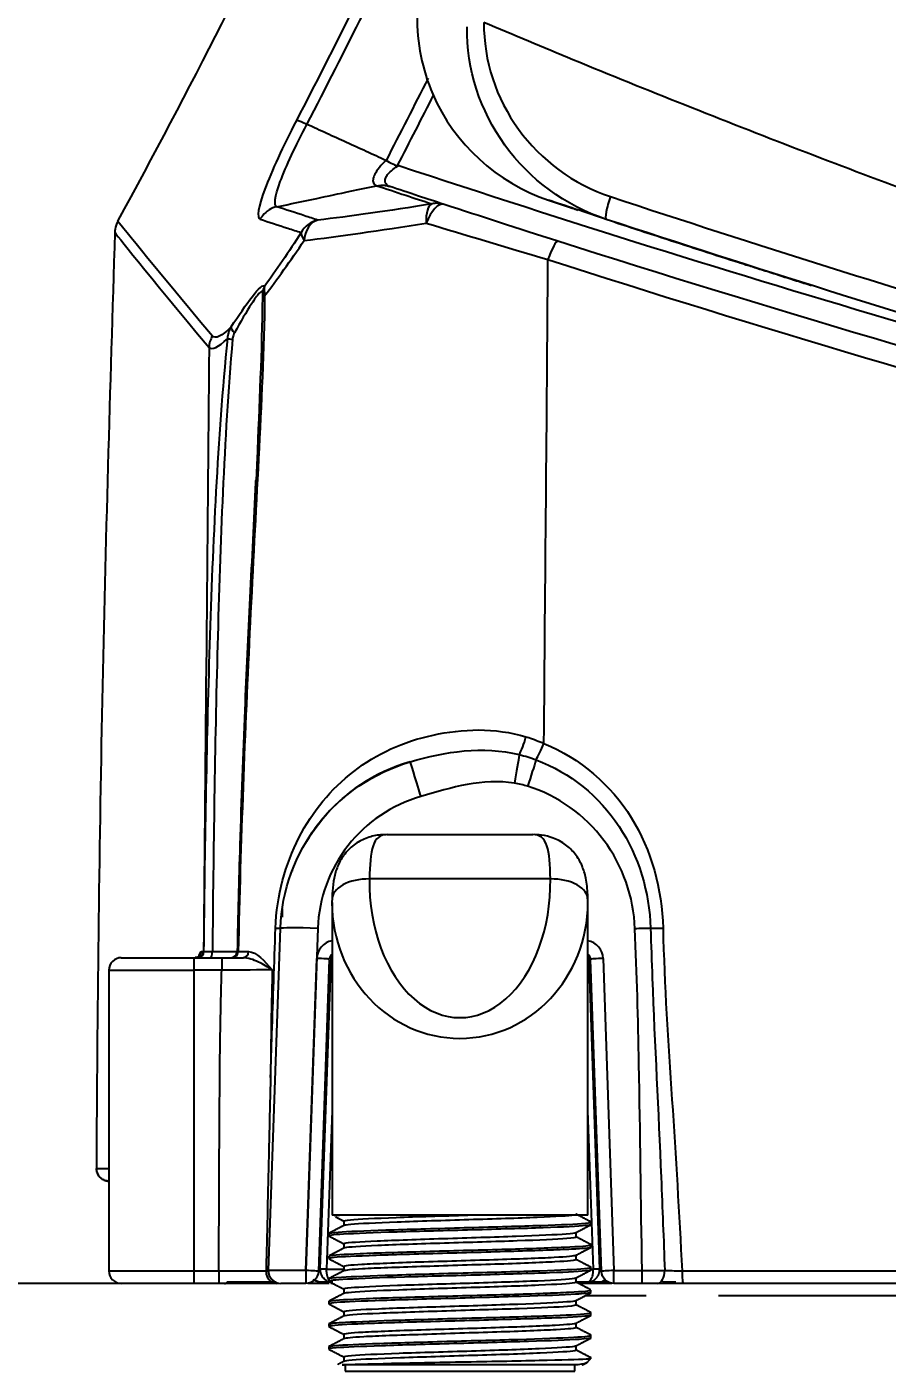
# Model space of a CAD drawing. Header units: millimetres. Extents: x 28 to 2363, y 8 to 1657.
# Drawn here: x 347.2 to 416.2, y 534.2 to 641.9 of the extents above; entities that cross this region are included whole.
import ezdxf

# ---------------------------------------------------------------- set-up
doc = ezdxf.new("R2010")
doc.units = ezdxf.units.MM
doc.layers.get('Defpoints').update_dxf_attribs({"linetype": 'CONTINUOUS'})
doc.layers.add('1LINE', color=7, linetype='CONTINUOUS')
doc.styles.add('Annotative', font='malgun.ttf')
doc.dimstyles.new('WOO', dxfattribs={"dimtxt": 20, "dimasz": 2, "dimexe": 1.25, "dimexo": 0.3, "dimgap": 1, "dimtad": 1, "dimdec": 1, "dimzin": 1, "dimdsep": 46, "dimtxsty": 'Annotative', "dimcen": 0, "dimclrd": 1, "dimclre": 1, "dimclrt": 2, "dimadec": 0, "dimazin": 0, "dimtfac": 1, "dimtdec": 1, "dimtofl": 0, "dimtmove": 0, "dimatfit": 3, "dimfxl": 0, "dimarcsym": 0})

# ---------------------------------------------------------------- blocks, each defined once
blk = doc.blocks.new('*D15')
at = {"layer": '1LINE', "color": 1, "lineweight": -2}
for p, q in [((394.45, 707.49), (304.38, 707.49)), ((305.63, 705.49), (305.63, 543.18)), ((360.3, 541.18), (304.38, 541.18))]:
    blk.add_line(p, q, dxfattribs=at)
at = {"layer": '1LINE', "color": 1}
for points in [[(305.3, 705.49), (305.96, 705.49), (305.63, 707.49)], [(305.3, 543.18), (305.96, 543.18), (305.63, 541.18)]]:
    blk.add_solid(points, dxfattribs=at)
at = {"layer": 'Defpoints', "color": 0}
for p in [(394.75, 707.49), (305.63, 541.18), (360.6, 541.18)]:
    blk.add_point(p, dxfattribs=at)
at = {"layer": '1LINE', "color": 2, "insert": (294.24, 624.34), "char_height": 20, "attachment_point": 5, "rotation": 90, "style": 'Annotative'}
blk.add_mtext('167', dxfattribs=at)

msp = doc.modelspace()

# ---------------------------------------------------------------- linework, layer by layer
at = {"layer": '1LINE', "linetype": 'Continuous'}
for p, q in [((376.12, 577.15), (387.77, 577.15)), ((368.53, 574.22), (368.53, 574.24)), ((389.19, 573.59), (374.7, 573.59)), ((371.69, 571.7), (371.69, 546.65)), ((392.19, 546.65), (392.19, 571.7)), ((366.6, 542.22), (367.55, 569.64)), ((370.55, 569.64), (369.59, 542.22)), ((362.1, 567.78), (364.15, 567.78)), ((354.8, 567.28), (360.6, 567.28)), ((360.6, 567.28), (360.6, 566.28)), ((360.6, 567.28), (362.85, 567.28)), ((362.85, 567.28), (362.85, 566.28)), ((369.6, 542.22), (370.47, 567.22)), ((371.47, 567.15), (370.6, 542.15)), ((370.75, 542.32), (371.62, 567.15)), ((392.27, 567.15), (393.14, 542.32)), ((393.29, 542.15), (392.42, 567.15)), ((393.42, 567.22), (394.29, 542.22)), ((353.8, 566.28), (353.8, 542.18)), ((353.8, 566.28), (360.6, 566.28)), ((360.6, 566.28), (360.6, 542.18)), ((362.85, 566.28), (360.6, 566.28)), ((371.69, 555.05), (371.25, 542.32)), ((392.64, 542.32), (392.19, 555.05)), ((381.94, 546.65), (371.69, 546.65)), ((371.94, 546.65), (371.9, 546.61)), ((372.63, 546.18), (372.63, 545.81)), ((392.19, 546.65), (381.94, 546.65)), ((371.44, 545.19), (371.44, 544.98)), ((391.26, 544.9), (391.26, 545.26)), ((392.44, 545.89), (392.44, 546.1)), ((372.63, 544.37), (372.63, 544)), ((392.44, 544.08), (392.44, 544.28)), ((371.44, 543.37), (371.44, 543.17)), ((391.26, 543.08), (391.26, 543.45)), ((353.8, 542.18), (360.6, 542.18)), ((360.6, 542.18), (360.6, 541.18)), ((360.6, 542.18), (362.61, 542.18)), ((362.61, 542.18), (362.61, 541.18)), ((369.59, 542.22), (369.59, 541.18)), ((369.59, 542.22), (369.6, 542.22)), ((369.6, 542.22), (369.6, 541.18)), ((371.25, 542.32), (372.63, 542.32)), ((372.63, 542.55), (372.63, 542.19)), ((392.44, 542.26), (392.44, 542.47)), ((392.44, 542.32), (392.64, 542.32)), ((394.29, 541.18), (394.29, 542.22)), ((394.29, 542.22), (396.54, 542.22)), ((396.54, 541.18), (396.54, 542.22)), ((360.6, 541.18), (354.8, 541.18)), ((362.61, 541.18), (360.6, 541.18)), ((364.34, 541.2), (363.2, 541.2)), ((363.35, 541.2), (363.35, 541.18)), ((364.34, 541.2), (367.41, 541.2)), ((364.97, 541.2), (364.97, 541.14)), ((369.59, 541.18), (367.59, 541.18)), ((369.6, 541.18), (369.59, 541.18)), ((371.44, 541.56), (371.44, 541.36)), ((371.59, 541.2), (371.72, 541.2)), ((391.26, 541.27), (391.26, 541.64)), ((392.14, 541.28), (391.26, 541.28)), ((391.41, 541.2), (394.11, 541.2)), ((396.54, 541.18), (394.29, 541.18)), ((371.44, 539.75), (371.44, 539.54)), ((372.63, 540.74), (372.63, 540.37)), ((391.26, 539.46), (391.26, 539.82)), ((391.99, 540.2), (396.86, 540.2)), ((392.44, 540.45), (392.44, 540.65)), ((402.66, 540.2), (430.81, 540.2)), ((372.63, 538.92), (372.63, 538.56)), ((392.44, 538.63), (392.44, 538.84)), ((371.44, 537.93), (371.44, 537.73)), ((391.26, 537.64), (391.26, 538.01)), ((372.63, 537.11), (372.63, 536.74)), ((392.44, 536.82), (392.44, 537.02)), ((371.44, 536.12), (371.44, 535.91)), ((391.26, 535.83), (391.26, 536.19)), ((391.4, 534.65), (372.49, 534.65)), ((372.63, 535.3), (372.63, 534.93)), ((372.74, 534.65), (372.74, 534.15)), ((391.14, 534.15), (391.14, 534.65)), ((392.07, 534.77), (392.42, 535.13)), ((392.44, 535.15), (392.26, 535.15)), ((392.44, 535.15), (392.44, 535.21)), ((372.74, 534.15), (381.94, 534.15)), ((381.94, 534.15), (391.14, 534.15))]:
    msp.add_line(p, q, dxfattribs=at)
for centre, radius, start, end in [((371.97, 567.17), 1.5, 100.5119, 178), ((391.92, 567.17), 1.5, 2, 79.4881), ((354.8, 566.28), 1, 90, 180), ((371.97, 567.14), 0.5, 123.1815, 178), ((391.92, 567.14), 0.5, 2, 56.8185), ((391.77, 567.14), 0.5, 2, 32.3092), ((354.8, 542.18), 1, 180, 270), ((367.59, 542.18), 1, 178, 270)]:
    msp.add_arc(centre, radius, start, end, dxfattribs=at)
at = {"layer": '1LINE', "linetype": 'Continuous', "extrusion": (0, 0, -1)}
for centre, radius, start, end in [((-372.12, 567.14), 0.5, 2, 32.3092), ((-369.6, 542.18), 1, 182, 270), ((-394.29, 542.18), 1, 270, 358)]:
    msp.add_arc(centre, radius, start, end, dxfattribs=at)
at = {"layer": '1LINE', "linetype": 'Continuous'}
for centre, major_axis, ratio, start_param, end_param in [((758.41, 1779.1), (0, 1210), 1, 2.820957, 2.89105), ((394.14, 627.88), (0.47, 1.42), 0.162554, 1.349594, 3.14156), ((380.07, 625.74), (0.32, -1.97), 0.3918, 3.228937, 4.441003), ((380.07, 625.74), (-0.62, -1.9), 0.45951, 3.141593, 4.648793), ((380.07, 625.74), (0.62, 1.9), 0.986859, 0, 0.519799), ((370.94, 624.44), (0.61, 1.9), 0.987833, 0.51534, 1.378713), ((370.94, 624.44), (0.23, -1.99), 0.740953, 3.255972, 4.47394), ((370.94, 624.44), (1.68, -1.08), 0.384598, 3.307736, 3.926741), ((389.18, 622.79), (-0.61, -1.91), 0.154048, 3.141593, 4.530822), ((367.13, 620.58), (0.965, 0.263), 0.977784, 2.350495, 2.855615), ((367.14, 620.21), (1, -0.012), 0.211882, 2.582949, 3.137029), ((364.47, 617.35), (-0.839, 0.544), 0.36309, 0.155311, 1.038432), ((363.82, 616.12), (-1.54, -1.28), 0.989094, 5.065772, 5.552355), ((364.27, 616.82), (-0.995, 0.098), 0.051295, 0.324941, 0.971099), ((386.96, 585.17), (0.54, 1.93), 0.157285, 3.776565, 4.66223), ((388.5, 584.63), (0.76, 1.85), 0.116541, 3.827729, 4.663998), ((378.8, 580.1), (-0.84, 2.88), 0.009834, 4.745882, 6.283128), ((386.32, 581.16), (0.49, 2.96), 0.005665, 0.625844, 1.536352), ((387.37, 580.91), (0.9, 2.86), 0.010464, 0.680614, 1.537495), ((374.7, 571.93), (-3, 0.04), 0.554662, 4.72025, 6.308731), ((381.94, 573.36), (0, 10.88), 0.666667, 1.549541, 4.733644), ((389.19, 571.93), (3, 0.04), 0.554662, 6.25764, 7.846121), ((381.94, 571.7), (0, 10.88), 0.942529, 1.549541, 1.570835), ((381.94, 571.7), (0, 10.88), 0.942529, 1.570835, 4.712351), ((381.94, 571.7), (0, 10.88), 0.942529, 4.712351, 4.733644), ((365.55, 569.71), (-2, 0.07), 0.003868, 2.503947, 3.141593), ((370.55, 569.53), (-3, 0.1), 0.034878, 4.713607, 6.283185), ((360.73, 567.78), (0, 0.5), 0.994884, 3.141593, 4.700775), ((360.9, 567.78), (0, 0.5), 0.994776, 3.141593, 4.700775), ((360.92, 567.78), (0, 0.5), 0.993958, 3.141593, 4.700515), ((361.95, 567.78), (0, 0.5), 0.310806, 3.141593, 4.699075), ((363.57, 567.78), (0, -0.5), 1, 0, 1.550788), ((363.71, 567.78), (0, 0.5), 0.902532, 3.141593, 4.690481), ((364.56, 567.78), (0, 0.5), 0.874807, 3.141593, 4.688958), ((370.47, 567.19), (0.999, -0.035), 0.034878, 0, 1.572015), ((372.12, 567.14), (0.5, -0.017), 0.034878, 2.579857, 3.141593), ((391.77, 567.14), (0.5, 0.017), 0.034878, 0, 0.561735), ((393.42, 567.19), (-0.999, -0.035), 0.034878, 4.711171, 6.283185), ((369.6, 542.18), (-3, 0.03), 0.01162, 4.713337, 6.282915), ((369.6, 542.18), (-0.999, 0.035), 0.034878, 3.141593, 4.713607), ((371.25, 542.3), (-0.5, 0.017), 0.034872, 4.713607, 6.283185), ((392.64, 542.3), (-0.5, -0.017), 0.034878, 3.141593, 4.711171), ((394.29, 542.18), (-0.999, -0.035), 0.034878, 4.711171, 6.283185), ((397.75, 542.18), (0, -1), 0.608984, 0, 1.606466), ((399.83, 542.18), (0, -1), 0.083666, 4.711622, 6.283185), ((363.07, 541.68), (0, 0.5), 1, 3.141597, 3.402201)]:
    msp.add_ellipse(centre, major_axis=major_axis, ratio=ratio, start_param=start_param, end_param=end_param, dxfattribs=at)
at = {"layer": '1LINE'}
for points, knots in [([(872.13, 585.43), (866.13, 585.69), (852.35, 586.32), (830.81, 587.37), (807.49, 588.85), (784.25, 591.59), (761.08, 594.98), (733.55, 599.58), (701.61, 605.02), (665.17, 610.94), (629.33, 618.64), (594.08, 627.57), (559.47, 637.78), (525.24, 649.31), (491.46, 662.13), (458.16, 676.21), (426.32, 691.07), (405.78, 701.59), (396.05, 706.78)], [0, 0, 0, 0, 0.036385, 0.083486, 0.130631, 0.177839, 0.225103, 0.272413, 0.346831, 0.421327, 0.495924, 0.568671, 0.641492, 0.714374, 0.787302, 0.860262, 0.933234, 1, 1, 1, 1]), ([(396.64, 688.02), (398.57, 686.76), (402.92, 683.9), (412.24, 677.89), (429.64, 666.98), (455.23, 652.2), (487.31, 636.14), (520.83, 622.04), (555.97, 610.18), (592.27, 600.64), (623.39, 595.01), (648.28, 592.09), (666.87, 590.47), (685.4, 589.4), (703.8, 588.87), (721.88, 588.13), (745.69, 587.07), (774.08, 585.82), (800.34, 585.22), (817.02, 585.23), (826.13, 585.38), (834.97, 585.52), (845.13, 585.6), (855.34, 585.61), (862.09, 585.57), (866.47, 585.52), (869.53, 585.47), (871.26, 585.44), (872.09, 585.42), (872.17, 585.42)], [0, 0, 0, 0, 0.013025, 0.029337, 0.06247, 0.128322, 0.192927, 0.257386, 0.322453, 0.388052, 0.45328, 0.485694, 0.518103, 0.550662, 0.58345, 0.616382, 0.648722, 0.715281, 0.77949, 0.812124, 0.828431, 0.844811, 0.877609, 0.91008, 0.942717, 0.959253, 0.975707, 0.99761, 1, 1, 1, 1]), ([(876.37, 583.58), (876.3, 583.51), (876.16, 583.36), (875.04, 583.17), (873.09, 582.97), (869.68, 582.74), (864.03, 582.45), (855.32, 582.08), (845.28, 581.66), (835.36, 581.23), (825.57, 580.73), (808.53, 580.11), (787.54, 579.98), (765.95, 580.24), (748.67, 580.58), (731.52, 580.97), (716.96, 581.28), (705.75, 581.47), (696.95, 581.56), (687.8, 581.69), (669.47, 582.22), (650.66, 583.39), (632.09, 585.28), (619.66, 586.53), (604.04, 588.16), (585.28, 590.3), (565.88, 592.8), (547.19, 595.53), (522.29, 599.6), (491.81, 605.62), (461.05, 613.87), (436.63, 621.85), (418.24, 628.49), (403.03, 634.35), (391.58, 638.98), (386.24, 641.22), (383.86, 642.22)], [0, 0, 0, 0, 0.018946, 0.036614, 0.053001, 0.078065, 0.106249, 0.136388, 0.176904, 0.194704, 0.212376, 0.247738, 0.30991, 0.340983, 0.371843, 0.405858, 0.433404, 0.448643, 0.464291, 0.478876, 0.49559, 0.55773, 0.57326, 0.588809, 0.62002, 0.651428, 0.682817, 0.717371, 0.745505, 0.808517, 0.872207, 0.904588, 0.937476, 0.970643, 0.986922, 1, 1, 1, 1]), ([(394.02, 628.27), (417.19, 620.61), (440.65, 613.59), (488.19, 600.86), (512.23, 595.18), (548.54, 587.75), (560.67, 585.44), (585, 581.22), (597.19, 579.31), (621.62, 575.86), (633.86, 574.3), (658.39, 571.56), (670.62, 570.38), (706.94, 567.4), (730.65, 566.19), (764.06, 565.36), (774.87, 565.24), (795.76, 565.27), (805.67, 565.42), (819.64, 565.79), (824.15, 565.93), (832.87, 566.26), (837.08, 566.44), (849.05, 567.01), (855.92, 567.42), (866.87, 568.13), (871.03, 568.43), (876.54, 568.85), (877.93, 568.96), (877.92, 568.96)], [0, 0, 0, 0, 0.125, 0.125, 0.25, 0.25, 0.3125, 0.3125, 0.375, 0.375, 0.4375, 0.4375, 0.5, 0.5, 0.625, 0.625, 0.6875, 0.6875, 0.75, 0.75, 0.78125, 0.78125, 0.8125, 0.8125, 0.875, 0.875, 0.9375, 0.9375, 1, 1, 1, 1])]:
    msp.add_open_spline(points, degree=3, knots=knots, dxfattribs=at)
at = {"layer": '1LINE', "linetype": 'Continuous'}
for points, degree in [([(354.52, 626.3), (365.93, 647.26), (376.17, 668.78), (385.24, 690.86)], 3), ([(354.52, 626.3), (365.93, 647.26), (376.17, 668.78), (385.24, 690.86)], 3), ([(379.39, 637.76), (378.27, 635.56), (377.15, 633.36), (376.02, 631.17)], 3), ([(376.94, 630.76), (377.92, 632.65), (378.89, 634.55), (379.85, 636.45)], 3), ([(369.68, 634.06), (369.68, 634.06)], 1), ([(376.01, 631.17), (369.68, 634.06)], 1), ([(376.02, 631.17), (376.01, 631.17), (376.01, 631.17), (376.01, 631.17)], 3), ([(375.26, 629.15), (375.26, 629.15), (375.27, 629.15), (375.27, 629.15)], 3), ([(367.26, 627.46), (367.26, 627.46)], 1), ([(379.68, 627.69), (376.2, 627.12), (373.1, 626.68), (370.55, 626.39)], 3), ([(389.79, 624.7), (386.59, 625.72), (383.56, 626.7), (380.69, 627.64)], 3), ([(362.1, 617.1), (357.07, 623.09), (354.52, 626.29), (354.52, 626.3)], 3), ([(369.45, 624.75), (372.2, 625.08), (375.51, 625.55), (379.24, 626.15)], 3), ([(379.24, 626.15), (382.32, 625.22), (385.57, 624.25), (389, 623.23)], 3), ([(354.28, 625.4), (354.28, 625.39), (356.82, 622.18), (361.83, 616.18)], 3), ([(369.21, 625.4), (368.2, 623.83), (367.2, 622.35), (366.27, 621.07)], 3), ([(366.29, 620.33), (367.29, 621.63), (368.36, 623.14), (369.45, 624.75)], 3), ([(492.27, 596.86), (457.54, 604.68), (423.37, 613.97), (389.79, 624.7)], 3), ([(388.68, 584.45), (388.78, 597.5), (388.91, 610.43), (389, 623.23)], 3), ([(389, 623.23), (422.67, 612.41), (456.93, 603.04), (491.75, 595.15)], 3), ([(408.92, 621.53), (409.32, 621.41), (409.72, 621.28), (410.12, 621.16)], 3), ([(363.61, 617.84), (362.84, 617.08), (362.32, 616.84), (362.1, 617.1)], 3), ([(361.83, 616.18), (361.7, 600.25), (361.53, 584.06), (361.4, 567.78)], 3), ([(361.83, 616.18), (362.06, 615.96), (362.57, 616.19), (363.33, 616.9)], 3), ([(377.96, 582.98), (380.76, 583.8), (383.77, 584.28), (386.7, 583.56)], 3), ([(386.7, 583.56), (387.16, 583.45), (387.61, 583.31), (388.05, 583.14)], 3), ([(386.32, 581.27), (383.78, 581.69), (381.26, 580.92), (378.8, 580.2)], 3), ([(387.37, 581.02), (387.03, 581.12), (386.67, 581.21), (386.32, 581.27)], 3), ([(369.63, 576.59), (369.63, 576.59), (369.63, 576.59)], 2), ([(367.7, 571.19), (367.7, 570.97), (367.69, 570.75), (367.69, 570.52)], 3), ([(397.22, 569.64), (396.83, 569.63), (396.4, 569.62), (395.97, 569.6)], 3), ([(397.22, 569.64), (397.53, 569.64), (397.88, 569.65), (398.22, 569.65)], 3), ([(361.05, 567.47), (361.11, 567.66), (361.17, 567.78), (361.22, 567.78)], 3), ([(361.4, 567.78), (361.4, 567.78), (361.41, 567.78), (361.42, 567.78)], 3), ([(365, 567.77), (365.64, 567.77), (366.26, 567.01), (366.9, 566.31)], 3), ([(362.85, 567.28), (363.43, 567.28), (364, 567.28), (364.56, 567.28)], 3), ([(366.9, 566.31), (365.97, 566.3), (364.44, 566.29), (362.85, 566.28)], 3), ([(371.19, 559.27), (371.24, 559.28), (371.29, 559.28), (371.34, 559.28)], 3), ([(392.55, 559.28), (392.6, 559.28), (392.65, 559.28), (392.7, 559.27)], 3), ([(352.8, 550.39), (352.81, 550.39), (353.13, 550.39), (353.77, 550.39)], 3), ([(372.67, 546.65), (372.1, 546.63), (371.83, 546.6), (371.87, 546.57)], 3), ([(371.96, 546.52), (372.29, 546.35), (372.63, 546.17)], 2), ([(392.45, 546.1), (391.84, 546.42), (391.23, 546.74)], 2), ([(372.66, 545.83), (372.05, 545.51), (371.44, 545.19)], 2), ([(391.23, 545.25), (391.84, 545.57), (392.45, 545.89)], 2), ([(371.44, 544.98), (372.04, 544.67), (372.63, 544.36)], 2), ([(372.67, 544.02), (372.06, 543.7), (371.44, 543.38)], 2), ([(391.24, 543.44), (391.85, 543.76), (392.46, 544.08)], 2), ([(392.46, 544.28), (391.86, 544.6), (391.26, 544.91)], 2), ([(371.44, 543.16), (372.03, 542.85), (372.63, 542.54)], 2), ([(392.46, 542.47), (391.86, 542.78), (391.26, 543.09)], 2), ([(362.61, 542.18), (364.05, 542.19), (365.45, 542.19), (366.4, 542.19)], 3), ([(366.4, 542.19), (366.4, 542.19), (366.4, 542.19), (366.4, 542.2)], 3), ([(372.65, 542.2), (372.04, 541.88), (371.43, 541.56)], 2), ([(391.23, 541.62), (391.84, 541.94), (392.45, 542.26)], 2), ([(367.23, 541.18), (366.1, 541.18), (364.38, 541.18), (362.61, 541.18)], 3), ([(367.2, 541.28), (365.98, 541.28), (364.63, 541.28), (363.25, 541.28)], 3), ([(364.34, 541.28), (364.34, 541.26), (364.34, 541.23), (364.34, 541.2)], 3), ([(371.45, 541.18), (370.86, 541.18), (370.29, 541.18), (369.75, 541.18)], 3), ([(370.75, 541.28), (370.59, 541.28), (370.44, 541.35), (370.33, 541.49)], 3), ([(371.43, 541.35), (372.03, 541.04), (372.63, 540.73)], 2), ([(392.44, 540.66), (391.85, 540.97), (391.26, 541.28)], 2), ([(393.14, 541.28), (393.29, 541.28), (393.43, 541.32), (393.57, 541.38)], 3), ([(393.87, 541.28), (393.63, 541.28), (393.38, 541.28), (393.14, 541.28)], 3), ([(420.06, 541.18), (413.32, 541.18), (406.57, 541.18), (399.83, 541.18)], 3), ([(372.65, 540.38), (372.04, 540.07), (371.43, 539.75)], 2), ([(391.22, 539.8), (391.84, 540.12), (392.45, 540.44)], 2), ([(371.44, 539.54), (372.03, 539.23), (372.63, 538.91)], 2), ([(391.24, 538), (391.85, 538.31), (392.46, 538.63)], 2), ([(392.45, 538.84), (391.86, 539.15), (391.26, 539.46)], 2), ([(372.66, 538.58), (372.05, 538.26), (371.44, 537.94)], 2), ([(371.44, 537.72), (372.04, 537.41), (372.63, 537.1)], 2), ([(392.46, 537.03), (391.86, 537.34), (391.26, 537.65)], 2), ([(372.66, 536.76), (372.05, 536.44), (371.44, 536.12)], 2), ([(391.24, 536.18), (391.85, 536.5), (392.46, 536.82)], 2), ([(371.43, 535.91), (372.03, 535.6), (372.63, 535.29)], 2), ([(392.45, 535.22), (391.85, 535.53), (391.26, 535.84)], 2), ([(372.65, 534.94), (372.13, 534.67)], 1), ([(392.13, 534.84), (392.05, 534.78), (391.81, 534.72), (391.4, 534.65)], 3), ([(391.75, 534.64), (391.89, 534.71), (392.02, 534.78)], 2), ([(392.26, 535.15), (392.39, 535.17), (392.45, 535.19), (392.44, 535.21)], 3)]:
    msp.add_open_spline(points, degree=degree, dxfattribs=at)
for points, knots in [([(384.15, 666), (382.63, 662.64), (381.09, 659.29), (377.5, 651.7), (375.45, 647.47), (371.86, 640.28), (370.36, 637.32), (368.83, 634.37)], [0, 0, 0, 0, 0.31465, 0.31465, 0.716469, 0.716469, 1, 1, 1, 1]), ([(369.68, 634.06), (371.21, 637.02), (372.72, 639.98), (376.31, 647.17), (378.37, 651.41), (381.95, 659.01), (383.5, 662.37), (385.02, 665.73)], [0, 0, 0, 0, 0.283407, 0.283407, 0.685296, 0.685296, 1, 1, 1, 1]), ([(380, 649), (379.05, 647.05), (378.55, 644.92), (378.48, 640.62), (378.91, 638.45), (381.47, 632.55), (384.92, 629.36), (389.05, 627.98)], [0, 0, 0, 0, 0.25, 0.25, 0.5, 0.5, 1, 1, 1, 1]), ([(383.86, 642.22), (383.84, 639.15), (384.84, 636.15), (388.45, 631.18), (391.01, 629.26), (394.02, 628.27)], [0, 0, 0, 0, 0.5, 0.5, 1, 1, 1, 1]), ([(393.67, 626.45), (390.36, 627.54), (387.53, 629.66), (383.56, 635.15), (382.46, 638.48), (382.51, 641.87)], [0, 0, 0, 0, 0.5, 0.5, 1, 1, 1, 1]), ([(368.83, 634.37), (367.76, 632.32), (366.84, 630.31), (365.77, 627.43), (365.63, 626.57), (365.92, 626.46)], [0, 0, 0, 0, 0.5, 0.5, 1, 1, 1, 1]), ([(367.26, 627.46), (367, 627.55), (367.1, 628.27), (367.99, 630.68), (368.77, 632.36), (369.68, 634.06)], [0, 0, 0, 0, 0.5, 0.5, 1, 1, 1, 1]), ([(369.68, 634.06), (369.51, 634.14), (369.35, 634.21), (369.09, 634.31), (368.99, 634.34), (368.89, 634.37), (368.86, 634.37), (368.84, 634.37), (368.83, 634.37), (368.83, 634.37)], [0, 0, 0, 0, 0.387477, 0.387477, 0.774954, 0.774954, 0.94272, 0.94272, 1, 1, 1, 1]), ([(376.01, 631.17), (376.01, 631.17), (376.01, 631.17), (375.92, 631.09), (375.83, 631), (375.56, 630.71), (375.39, 630.5), (375.16, 630.15), (375.08, 630), (375.02, 629.83), (375.01, 629.79), (374.96, 629.6), (374.96, 629.47), (375.05, 629.27), (375.14, 629.19), (375.26, 629.15), (375.26, 629.15), (375.26, 629.15)], [0, 0, 0, 0, 0.000016, 0.000016, 0.101993, 0.101993, 0.330848, 0.330848, 0.506058, 0.506058, 0.55922, 0.55922, 0.769596, 0.769596, 0.999984, 0.999984, 1, 1, 1, 1]), ([(376.41, 629.05), (376.35, 629.07), (376.3, 629.09), (376.12, 629.18), (376.03, 629.25), (375.94, 629.43), (375.93, 629.5), (375.94, 629.61), (375.94, 629.63), (375.97, 629.74), (376.01, 629.83), (376.09, 629.96), (376.12, 630), (376.26, 630.18), (376.41, 630.32), (376.71, 630.57), (376.88, 630.69), (377.06, 630.77)], [0, 0, 0, 0, 0.076317, 0.076317, 0.286529, 0.286529, 0.41982, 0.41982, 0.451498, 0.451498, 0.580757, 0.580757, 0.630457, 0.630457, 0.820954, 0.820954, 1, 1, 1, 1]), ([(376.02, 631.17), (376.18, 631.09), (376.37, 630.99), (376.65, 630.85), (376.74, 630.8), (376.87, 630.76), (376.9, 630.76), (376.94, 630.76)], [0, 0, 0, 0, 0.627083, 0.627083, 0.913016, 0.913016, 1, 1, 1, 1]), ([(377.06, 630.77), (377.05, 630.77), (377.05, 630.77), (377.01, 630.77), (376.97, 630.76), (376.94, 630.76)], [0, 0, 0, 0, 0.092598, 0.092598, 1, 1, 1, 1]), ([(367.26, 627.46), (368.33, 627.68), (369.4, 627.91), (371.36, 628.32), (372.25, 628.51), (373.84, 628.85), (374.55, 629), (375.26, 629.15)], [0, 0, 0, 0, 0.401488, 0.401488, 0.73401, 0.73401, 1, 1, 1, 1]), ([(375.27, 629.15), (375.48, 629.19), (375.7, 629.2), (376.01, 629.17), (376.11, 629.15), (376.24, 629.11), (376.27, 629.1), (376.3, 629.09)], [0, 0, 0, 0, 0.620392, 0.620392, 0.910545, 0.910545, 1, 1, 1, 1]), ([(375.27, 629.15), (375.27, 629.15), (375.27, 629.15), (376, 628.91), (376.78, 628.65), (378.27, 628.16), (378.96, 627.93), (379.68, 627.69)], [0, 0, 0, 0, 0.000004, 0.000004, 0.552308, 0.552308, 1, 1, 1, 1]), ([(380.69, 627.64), (379.97, 627.88), (379.28, 628.1), (377.81, 628.59), (377.04, 628.85), (376.31, 629.09), (376.3, 629.09), (376.3, 629.09)], [0, 0, 0, 0, 0.448203, 0.448203, 0.998347, 0.998347, 1, 1, 1, 1]), ([(367.26, 627.46), (367.05, 627.41), (366.83, 627.33), (366.45, 627.09), (366.28, 626.94), (366.08, 626.7), (366.02, 626.62), (365.95, 626.51), (365.94, 626.49), (365.92, 626.46)], [0, 0, 0, 0, 0.390313, 0.390313, 0.780627, 0.780627, 0.942552, 0.942552, 1, 1, 1, 1]), ([(370.55, 626.39), (370.19, 626.51), (369.84, 626.62), (368.71, 626.99), (367.97, 627.23), (367.26, 627.46)], [0, 0, 0, 0, 0.305429, 0.305429, 1, 1, 1, 1]), ([(389.05, 627.98), (389.69, 627.77), (390.32, 627.56), (391.1, 627.3), (391.25, 627.25), (391.4, 627.2)], [0, 0, 0, 0, 0.80925, 0.80925, 1, 1, 1, 1]), ([(393.67, 626.45), (392.84, 626.73), (392, 627.01), (390.44, 627.52), (389.73, 627.76), (389.05, 627.98)], [0, 0, 0, 0, 0.520451, 0.520451, 1, 1, 1, 1]), ([(354.52, 626.3), (354.41, 626.1), (354.34, 625.88), (354.29, 625.58), (354.28, 625.49), (354.28, 625.4)], [0, 0, 0, 0, 0.722017, 0.722017, 1, 1, 1, 1]), ([(354.52, 626.3), (354.41, 626.1), (354.34, 625.88), (354.29, 625.58), (354.28, 625.49), (354.28, 625.4)], [0, 0, 0, 0, 0.722017, 0.722017, 1, 1, 1, 1]), ([(365.92, 626.46), (366.63, 626.23), (367.37, 625.99), (368.5, 625.63), (368.85, 625.51), (369.21, 625.4)], [0, 0, 0, 0, 0.69465, 0.69465, 1, 1, 1, 1]), ([(538.92, 588.02), (537.37, 588.34), (535.83, 588.65), (532.74, 589.28), (531.2, 589.6), (526.57, 590.57), (523.49, 591.23), (514.26, 593.23), (508.13, 594.61), (489.77, 598.89), (477.6, 601.92), (441.28, 611.54), (417.34, 618.66), (393.67, 626.45)], [0, 0, 0, 0, 0.03125, 0.03125, 0.0625, 0.0625, 0.125, 0.125, 0.25, 0.25, 0.5, 0.5, 1, 1, 1, 1]), ([(394.31, 626.24), (395.72, 625.78), (397.13, 625.32), (400.48, 624.23), (402.42, 623.6), (404.36, 622.98)], [0, 0, 0, 0, 0.421973, 0.421973, 1, 1, 1, 1]), ([(354.28, 625.4), (353.89, 612.9), (353.52, 600.4), (353.01, 575.4), (352.87, 562.89), (352.8, 550.39)], [0, 0, 0, 0, 0.5, 0.5, 1, 1, 1, 1]), ([(354.28, 625.4), (353.89, 612.9), (353.52, 600.4), (353.01, 575.4), (352.87, 562.89), (352.8, 550.39)], [0, 0, 0, 0, 0.5, 0.5, 1, 1, 1, 1]), ([(404.36, 622.98), (404.36, 622.98), (404.36, 622.98), (404.36, 622.98), (404.37, 622.98), (404.37, 622.98)], [0, 0, 0, 0, 0.328072, 0.328072, 1, 1, 1, 1]), ([(404.37, 622.98), (404.37, 622.98), (404.37, 622.98), (404.54, 622.93), (404.7, 622.87), (405.03, 622.77), (405.2, 622.71), (405.38, 622.66)], [0, 0, 0, 0, 0.008674, 0.008674, 0.510967, 0.510967, 1, 1, 1, 1]), ([(405.38, 622.66), (405.89, 622.5), (406.49, 622.31), (407.69, 621.93), (408.3, 621.73), (408.92, 621.53)], [0, 0, 0, 0, 0.5, 0.5, 1, 1, 1, 1]), ([(363.61, 617.84), (364.2, 618.74), (364.77, 619.58), (365.79, 620.91), (366.21, 621.31), (366.27, 621.07)], [0, 0, 0, 0, 0.5, 0.5, 1, 1, 1, 1]), ([(366.13, 620.6), (366.1, 620.72), (366, 620.68), (365.67, 620.34), (365.47, 620.04), (364.81, 619.03), (364.35, 618.22), (363.88, 617.36)], [0, 0, 0, 0, 0.25, 0.25, 0.5, 0.5, 1, 1, 1, 1]), ([(366.14, 620.22), (366.14, 620.25), (366.14, 620.29), (366.14, 620.36), (366.14, 620.4), (366.14, 620.48), (366.14, 620.51), (366.14, 620.57), (366.14, 620.59), (366.13, 620.6)], [0, 0, 0, 0, 0.185438, 0.185438, 0.449128, 0.449128, 0.733187, 0.733187, 1, 1, 1, 1]), ([(366.27, 621.07), (366.26, 621.03), (366.26, 620.98), (366.25, 620.86), (366.25, 620.79), (366.26, 620.64), (366.27, 620.57), (366.28, 620.44), (366.28, 620.39), (366.29, 620.33)], [0, 0, 0, 0, 0.280243, 0.280243, 0.576783, 0.576783, 0.832606, 0.832606, 1, 1, 1, 1]), ([(366.29, 620.33), (366.24, 616.02), (366.02, 611.66), (365.58, 602.91), (365.34, 598.52), (364.7, 585.37), (364.36, 576.57), (364.17, 567.77)], [0, 0, 0, 0, 0.25, 0.25, 0.5, 0.5, 1, 1, 1, 1]), ([(365.63, 605.52), (365.66, 606.07), (365.68, 606.63), (365.89, 611.55), (366.08, 615.9), (366.14, 620.22)], [0, 0, 0, 0, 0.112197, 0.112197, 1, 1, 1, 1]), ([(363.33, 616.9), (363.34, 617.1), (363.38, 617.31), (363.5, 617.62), (363.55, 617.73), (363.61, 617.84)], [0, 0, 0, 0, 0.625393, 0.625393, 1, 1, 1, 1]), ([(363.88, 617.36), (363.84, 617.3), (363.81, 617.23), (363.75, 617.06), (363.72, 616.95), (363.71, 616.84)], [0, 0, 0, 0, 0.393637, 0.393637, 1, 1, 1, 1]), ([(361.42, 567.78), (361.51, 575.97), (361.64, 584.17), (362.03, 596.46), (362.19, 600.55), (362.64, 608.74), (362.92, 612.83), (363.33, 616.9)], [0, 0, 0, 0, 0.5, 0.5, 0.75, 0.75, 1, 1, 1, 1]), ([(363.71, 616.84), (363.02, 608.69), (362.73, 600.5), (362.29, 584.14), (362.18, 575.96), (362.1, 567.78)], [0, 0, 0, 0, 0.5, 0.5, 1, 1, 1, 1]), ([(365.57, 605.56), (365.57, 605.5), (365.42, 602.36), (365.1, 596.22), (364.65, 586.53), (364.31, 577.08), (364.15, 570.63), (364.09, 567.77)], [0, 0, 0, 0, 0.004393, 0.250545, 0.488398, 0.773615, 1, 1, 1, 1]), ([(367.16, 569.65), (367.25, 572.29), (367.95, 574.78), (370.13, 579.02), (371.6, 580.8), (375.26, 583.63), (377.41, 584.61), (380.97, 585.38), (382.19, 585.53), (384.7, 585.53), (386, 585.35), (387.23, 584.98)], [0, 0, 0, 0, 0.25, 0.25, 0.5, 0.5, 0.75, 0.75, 0.875, 0.875, 1, 1, 1, 1]), ([(387.23, 584.98), (387.31, 584.96), (387.38, 584.94), (387.87, 584.78), (388.28, 584.63), (388.68, 584.45)], [0, 0, 0, 0, 0.151993, 0.151993, 1, 1, 1, 1]), ([(388.68, 584.45), (391.58, 583.26), (394.05, 581.13), (397.3, 575.89), (398.14, 572.79), (398.22, 569.65)], [0, 0, 0, 0, 0.5, 0.5, 1, 1, 1, 1]), ([(367.55, 569.64), (367.66, 572.65), (368.74, 575.62), (372.45, 580.37), (375.04, 582.12), (377.96, 582.98)], [0, 0, 0, 0, 0.5, 0.5, 1, 1, 1, 1]), ([(377.96, 582.98), (375.03, 582.12), (372.63, 580.49), (370.39, 577.75), (369.99, 577.19), (369.64, 576.6)], [0, 0, 0, 0, 0.810967, 0.810967, 1, 1, 1, 1]), ([(388.05, 583.14), (390.77, 582.11), (393.1, 580.22), (396.29, 575.39), (397.13, 572.55), (397.22, 569.64)], [0, 0, 0, 0, 0.5, 0.5, 1, 1, 1, 1]), ([(395.97, 569.6), (395.87, 572.15), (395, 574.64), (391.96, 578.72), (389.81, 580.25), (387.37, 581.02)], [0, 0, 0, 0, 0.5, 0.5, 1, 1, 1, 1]), ([(378.8, 580.2), (376.49, 579.52), (374.44, 578.15), (371.5, 574.38), (370.63, 572.05), (370.55, 569.64)], [0, 0, 0, 0, 0.5, 0.5, 1, 1, 1, 1]), ([(376.03, 577.13), (375.83, 577.14), (375.3, 577.12), (374.39, 576.89), (373.4, 576.35), (372.61, 575.54), (372.1, 574.6), (371.82, 573.63), (371.72, 572.77), (371.7, 572.18), (371.71, 571.96)], [0, 0, 0, 0, 0.081665, 0.220956, 0.358759, 0.51068, 0.640585, 0.77042, 0.9117, 1, 1, 1, 1]), ([(376.12, 577.15), (375.55, 577.15), (375.18, 576.85), (374.77, 575.63), (374.71, 574.72), (374.7, 573.59)], [0, 0, 0, 0, 0.5, 0.5, 1, 1, 1, 1]), ([(389.19, 573.59), (389.18, 574.72), (389.12, 575.64), (388.7, 576.86), (388.34, 577.15), (387.77, 577.15)], [0, 0, 0, 0, 0.5, 0.5, 1, 1, 1, 1]), ([(392.18, 571.97), (392.19, 572.1), (392.18, 572.68), (392.09, 573.55), (391.77, 574.66), (391.23, 575.6), (390.43, 576.39), (389.47, 576.9), (388.55, 577.12), (388.01, 577.15), (387.78, 577.14)], [0, 0, 0, 0, 0.045866, 0.225021, 0.361351, 0.499471, 0.635801, 0.778948, 0.905097, 1, 1, 1, 1]), ([(366.76, 557.69), (366.8, 558.85), (366.84, 560), (366.97, 563.99), (367.07, 566.82), (367.16, 569.65)], [0, 0, 0, 0, 0.29004, 0.29004, 1, 1, 1, 1]), ([(396.54, 542.22), (396.46, 547.73), (396.39, 553.24), (396.23, 562.37), (396.12, 565.99), (395.97, 569.6)], [0, 0, 0, 0, 0.603931, 0.603931, 1, 1, 1, 1]), ([(397.22, 569.64), (397.26, 568.31), (397.31, 566.97), (397.56, 560.32), (397.85, 554.99), (398.17, 547.18), (398.27, 544.7), (398.36, 542.22)], [0, 0, 0, 0, 0.145721, 0.145721, 0.728679, 0.728679, 1, 1, 1, 1]), ([(398.22, 569.66), (398.33, 565.07), (398.63, 560.5), (399.25, 551.35), (399.51, 546.77), (399.75, 542.19)], [0, 0, 0, 0, 0.5, 0.5, 1, 1, 1, 1]), ([(361.22, 567.78), (361.26, 567.78), (361.29, 567.78), (361.35, 567.78), (361.37, 567.78), (361.4, 567.78)], [0, 0, 0, 0, 0.586729, 0.586729, 1, 1, 1, 1]), ([(361.42, 567.78), (361.43, 567.78), (361.46, 567.78), (361.56, 567.78), (361.63, 567.78), (361.79, 567.78), (361.88, 567.78), (362.02, 567.78), (362.06, 567.78), (362.1, 567.78)], [0, 0, 0, 0, 0.294991, 0.294991, 0.589974, 0.589974, 0.884944, 0.884944, 1, 1, 1, 1]), ([(364.07, 567.77), (364.07, 567.77), (364.08, 567.77), (364.13, 567.77), (364.15, 567.77), (364.17, 567.77)], [0, 0, 0, 0, 0.715364, 0.715364, 1, 1, 1, 1]), ([(364.17, 567.77), (364.31, 567.77), (364.46, 567.77), (364.74, 567.77), (364.87, 567.77), (365, 567.77)], [0, 0, 0, 0, 0.550132, 0.550132, 1, 1, 1, 1]), ([(361.09, 567.47), (361.09, 567.47), (361.08, 567.46), (361.01, 567.38), (360.88, 567.29), (360.77, 567.29), (360.73, 567.3)], [0, 0, 0, 0, 0.302867, 0.563428, 0.826895, 1, 1, 1, 1]), ([(366.9, 566.31), (366.56, 566.53), (366.18, 566.75), (365.39, 567.12), (364.97, 567.28), (364.56, 567.28)], [0, 0, 0, 0, 0.5, 0.5, 1, 1, 1, 1]), ([(362.61, 542.18), (362.64, 547.68), (362.65, 553.18), (362.72, 560.55), (362.75, 562.42), (362.81, 564.95), (362.83, 565.62), (362.85, 566.28)], [0, 0, 0, 0, 0.684627, 0.684627, 0.916988, 0.916988, 1, 1, 1, 1]), ([(366.9, 566.31), (366.89, 565.63), (366.87, 564.96), (366.81, 562.09), (366.78, 559.89), (366.76, 557.69)], [0, 0, 0, 0, 0.234898, 0.234898, 1, 1, 1, 1]), ([(366.76, 557.69), (366.76, 557.62), (366.76, 557.54), (366.71, 555.62), (366.67, 553.77), (366.56, 549.06), (366.5, 546.2), (366.42, 542.95), (366.41, 542.58), (366.4, 542.2)], [0, 0, 0, 0, 0.01459, 0.01459, 0.372176, 0.372176, 0.926721, 0.926721, 1, 1, 1, 1]), ([(353.8, 549.38), (353.69, 549.38), (353.58, 549.4), (353.37, 549.48), (353.27, 549.53), (353.09, 549.67), (353.02, 549.76), (352.9, 549.95), (352.85, 550.06), (352.81, 550.24), (352.8, 550.31), (352.8, 550.39)], [0, 0, 0, 0, 0.214211, 0.214211, 0.428422, 0.428422, 0.642634, 0.642634, 0.856845, 0.856845, 1, 1, 1, 1]), ([(352.8, 550.39), (352.8, 550.28), (352.82, 550.16), (352.9, 549.95), (352.95, 549.85), (353.09, 549.68), (353.18, 549.6), (353.36, 549.48), (353.47, 549.43), (353.65, 549.39), (353.73, 549.38), (353.8, 549.38)], [0, 0, 0, 0, 0.214211, 0.214211, 0.428422, 0.428422, 0.642634, 0.642634, 0.856845, 0.856845, 1, 1, 1, 1]), ([(372.64, 546.18), (372.63, 546.21), (372.8, 546.25), (373.83, 546.35), (375.14, 546.4), (378.51, 546.54), (380.55, 546.59), (382.58, 546.65)], [0, 0, 0, 0, 0.211371, 0.211371, 0.605686, 0.605686, 1, 1, 1, 1]), ([(391.08, 546.65), (390.69, 546.59), (389.65, 546.53), (386.62, 546.4), (384.68, 546.34), (380.65, 546.22), (378.59, 546.15), (375.21, 546.03), (373.88, 545.96), (372.88, 545.87), (372.7, 545.85), (372.65, 545.82)], [0, 0, 0, 0, 0.224383, 0.224383, 0.448766, 0.448766, 0.67315, 0.67315, 0.897533, 0.897533, 1, 1, 1, 1]), ([(392.44, 545.89), (392.43, 545.86), (392.29, 545.84), (391.44, 545.76), (390.23, 545.69), (387.02, 545.58), (385.02, 545.53), (380.85, 545.4), (378.74, 545.36), (375.08, 545.24), (373.55, 545.18), (371.75, 545.08), (371.35, 545.02), (371.47, 544.96)], [0, 0, 0, 0, 0.086942, 0.086942, 0.273217, 0.273217, 0.459491, 0.459491, 0.645765, 0.645765, 0.83204, 0.83204, 1, 1, 1, 1]), ([(371.46, 545.2), (371.52, 545.23), (371.76, 545.26), (372.95, 545.35), (374.29, 545.41), (377.73, 545.52), (379.82, 545.58), (383.97, 545.7), (386.07, 545.75), (389.52, 545.87), (390.89, 545.92), (392.19, 546.02), (392.45, 546.06), (392.44, 546.1)], [0, 0, 0, 0, 0.104664, 0.104664, 0.296853, 0.296853, 0.489041, 0.489041, 0.681229, 0.681229, 0.873417, 0.873417, 1, 1, 1, 1]), ([(372.63, 544.37), (372.63, 544.38), (372.65, 544.39), (372.97, 544.47), (373.88, 544.53), (376.73, 544.65), (378.6, 544.72), (382.61, 544.84), (384.69, 544.91), (388.22, 545.03), (389.65, 545.1), (390.92, 545.19), (391.18, 545.23), (391.24, 545.26)], [0, 0, 0, 0, 0.042158, 0.042158, 0.252268, 0.252268, 0.462378, 0.462378, 0.672488, 0.672488, 0.882598, 0.882598, 1, 1, 1, 1]), ([(392.44, 544.06), (392.36, 544.01), (391.83, 543.97), (389.79, 543.86), (388.16, 543.81), (384.37, 543.69), (382.19, 543.63), (378.11, 543.52), (376.15, 543.46), (373.16, 543.34), (372.11, 543.3), (371.51, 543.21), (371.44, 543.19), (371.45, 543.17)], [0, 0, 0, 0, 0.164342, 0.164342, 0.355981, 0.355981, 0.547619, 0.547619, 0.739257, 0.739257, 0.930896, 0.930896, 1, 1, 1, 1]), ([(371.47, 543.39), (371.48, 543.4), (371.49, 543.4), (371.74, 543.46), (372.61, 543.52), (375.3, 543.64), (377.14, 543.68), (381.16, 543.81), (383.32, 543.86), (387.29, 543.97), (389.05, 544.04), (391.56, 544.14), (392.32, 544.21), (392.44, 544.27), (392.44, 544.28), (392.44, 544.28)], [0, 0, 0, 0, 0.01516, 0.01516, 0.208651, 0.208651, 0.402143, 0.402143, 0.595635, 0.595635, 0.789127, 0.789127, 0.982618, 0.982618, 1, 1, 1, 1]), ([(391.26, 544.9), (391.26, 544.86), (391.01, 544.82), (389.71, 544.71), (388.29, 544.65), (384.78, 544.52), (382.71, 544.47), (378.69, 544.34), (376.81, 544.28), (373.93, 544.16), (373, 544.09), (372.69, 544.02), (372.67, 544.02), (372.65, 544.01)], [0, 0, 0, 0, 0.134202, 0.134202, 0.345243, 0.345243, 0.556284, 0.556284, 0.767325, 0.767325, 0.978366, 0.978366, 1, 1, 1, 1]), ([(372.63, 542.55), (372.63, 542.61), (373.14, 542.67), (375.16, 542.78), (376.82, 542.85), (380.59, 542.97), (382.73, 543.03), (386.57, 543.16), (388.31, 543.21), (390.54, 543.34), (391.16, 543.39), (391.25, 543.45)], [0, 0, 0, 0, 0.183293, 0.183293, 0.393092, 0.393092, 0.602891, 0.602891, 0.81269, 0.81269, 1, 1, 1, 1]), ([(391.26, 543.08), (391.26, 543.03), (390.65, 542.96), (388.39, 542.85), (386.66, 542.77), (382.83, 542.66), (380.69, 542.59), (376.91, 542.46), (375.24, 542.41), (373.24, 542.29), (372.73, 542.24), (372.64, 542.19)], [0, 0, 0, 0, 0.199115, 0.199115, 0.409191, 0.409191, 0.619268, 0.619268, 0.829344, 0.829344, 1, 1, 1, 1]), ([(366.4, 542.2), (366.44, 542.2), (366.48, 542.2), (366.56, 542.21), (366.6, 542.22), (366.6, 542.22)], [0, 0, 0, 0, 0.33417, 0.33417, 1, 1, 1, 1]), ([(366.4, 542.19), (366.4, 542.08), (366.41, 541.96), (366.47, 541.75), (366.52, 541.65), (366.63, 541.48), (366.71, 541.4), (366.86, 541.28), (366.95, 541.24), (367.1, 541.19), (367.16, 541.19), (367.23, 541.18), (367.23, 541.18), (367.23, 541.18)], [0, 0, 0, 0, 0.212451, 0.212451, 0.424842, 0.424842, 0.638182, 0.638182, 0.853129, 0.853129, 0.990868, 0.990868, 1, 1, 1, 1]), ([(371.33, 541.38), (371.32, 541.38), (371.21, 541.43), (371, 541.59), (370.78, 541.91), (370.76, 542.19), (370.75, 542.32)], [0, 0, 0, 0, 0.024908, 0.32589, 0.676606, 1, 1, 1, 1]), ([(392.44, 542.26), (392.44, 542.24), (392.35, 542.22), (391.73, 542.15), (390.64, 542.08), (387.61, 541.97), (385.66, 541.92), (381.52, 541.79), (379.39, 541.75), (375.6, 541.63), (373.99, 541.57), (371.89, 541.46), (371.37, 541.4), (371.45, 541.34)], [0, 0, 0, 0, 0.067994, 0.067994, 0.255413, 0.255413, 0.442832, 0.442832, 0.630251, 0.630251, 0.81767, 0.81767, 1, 1, 1, 1]), ([(371.45, 541.56), (371.45, 541.6), (371.79, 541.64), (373.35, 541.74), (374.81, 541.8), (378.39, 541.91), (380.52, 541.98), (384.66, 542.09), (386.71, 542.14), (390, 542.26), (391.26, 542.31), (392.32, 542.41), (392.49, 542.44), (392.43, 542.48)], [0, 0, 0, 0, 0.137624, 0.137624, 0.324454, 0.324454, 0.511284, 0.511284, 0.698113, 0.698113, 0.884943, 0.884943, 1, 1, 1, 1]), ([(392.14, 541.28), (392.22, 541.3), (392.35, 541.34), (392.51, 541.59), (392.62, 541.91), (392.63, 542.19), (392.64, 542.32)], [0, 0, 0, 0, 0.303314, 0.518366, 0.768943, 1, 1, 1, 1]), ([(396.54, 542.22), (396.87, 542.22), (397.21, 542.22), (397.83, 542.22), (398.11, 542.22), (398.36, 542.22)], [0, 0, 0, 0, 0.515724, 0.515724, 1, 1, 1, 1]), ([(398.36, 542.22), (398.54, 542.22), (398.74, 542.21), (399.17, 542.2), (399.4, 542.19), (399.67, 542.19), (399.71, 542.19), (399.75, 542.19)], [0, 0, 0, 0, 0.456952, 0.456952, 0.914014, 0.914014, 1, 1, 1, 1]), ([(399.75, 542.19), (400.42, 542.19), (401.08, 542.19), (404.4, 542.19), (407.06, 542.19), (413.14, 542.19), (416.56, 542.19), (419.99, 542.19)], [0, 0, 0, 0, 0.098525, 0.098525, 0.492626, 0.492626, 1, 1, 1, 1]), ([(370.75, 541.28), (370.58, 541.31), (370.37, 541.34), (370.19, 541.45), (370.15, 541.48)], [0, 0, 0, 0, 0.798067, 1, 1, 1, 1]), ([(371.75, 541.28), (371.75, 541.28), (371.71, 541.28), (371.56, 541.28), (371.45, 541.28), (371.16, 541.28), (370.96, 541.28), (370.75, 541.28)], [0, 0, 0, 0, 0.322084, 0.322084, 0.644183, 0.644183, 1, 1, 1, 1]), ([(372.64, 540.74), (372.63, 540.77), (372.82, 540.81), (373.91, 540.91), (375.25, 540.97), (378.64, 541.1), (380.72, 541.15), (384.72, 541.28), (386.68, 541.34), (389.67, 541.46), (390.72, 541.54), (391.17, 541.6), (391.22, 541.62), (391.24, 541.63)], [0, 0, 0, 0, 0.117633, 0.117633, 0.328126, 0.328126, 0.538619, 0.538619, 0.749113, 0.749113, 0.959606, 0.959606, 1, 1, 1, 1]), ([(391.26, 541.27), (391.26, 541.25), (391.21, 541.24), (390.76, 541.15), (389.74, 541.1), (386.78, 540.97), (384.83, 540.9), (380.83, 540.79), (378.75, 540.71), (375.33, 540.59), (373.97, 540.52), (372.89, 540.43), (372.69, 540.4), (372.64, 540.37)], [0, 0, 0, 0, 0.058309, 0.058309, 0.26766, 0.26766, 0.477011, 0.477011, 0.686363, 0.686363, 0.895714, 0.895714, 1, 1, 1, 1]), ([(393.14, 541.28), (393.12, 541.28), (393.1, 541.28), (392.89, 541.28), (392.72, 541.28), (392.44, 541.28), (392.33, 541.28), (392.18, 541.28), (392.14, 541.28), (392.14, 541.28)], [0, 0, 0, 0, 0.032934, 0.032934, 0.355317, 0.355317, 0.677921, 0.677921, 1, 1, 1, 1]), ([(393.14, 541.28), (393.17, 541.29), (393.22, 541.29), (393.34, 541.32), (393.47, 541.39), (393.56, 541.48), (393.6, 541.53)], [0, 0, 0, 0, 0.156856, 0.307566, 0.683545, 1, 1, 1, 1]), ([(397.75, 541.18), (397.58, 541.18), (397.38, 541.18), (396.97, 541.18), (396.75, 541.18), (396.54, 541.18)], [0, 0, 0, 0, 0.500014, 0.500014, 1, 1, 1, 1]), ([(399.83, 541.18), (399.5, 541.18), (399.15, 541.18), (398.5, 541.18), (398.19, 541.18), (397.85, 541.18), (397.8, 541.18), (397.75, 541.18)], [0, 0, 0, 0, 0.457311, 0.457311, 0.914639, 0.914639, 1, 1, 1, 1]), ([(399.26, 541.28), (399.15, 541.28), (399.03, 541.28), (398.81, 541.28), (398.71, 541.28), (398.52, 541.28), (398.44, 541.28), (398.31, 541.28), (398.25, 541.28), (398.19, 541.28), (398.17, 541.28), (398.17, 541.28)], [0, 0, 0, 0, 0.203909, 0.203909, 0.407819, 0.407819, 0.611728, 0.611728, 0.815637, 0.815637, 1, 1, 1, 1]), ([(392.42, 540.43), (392.33, 540.39), (391.92, 540.36), (390.23, 540.25), (388.7, 540.19), (385.02, 540.09), (382.87, 540.02), (378.74, 539.91), (376.73, 539.85), (373.56, 539.73), (372.39, 539.69), (371.56, 539.59), (371.44, 539.57), (371.45, 539.54)], [0, 0, 0, 0, 0.138199, 0.138199, 0.331, 0.331, 0.523801, 0.523801, 0.716602, 0.716602, 0.909403, 0.909403, 1, 1, 1, 1]), ([(371.46, 539.76), (371.48, 539.77), (371.53, 539.78), (371.97, 539.85), (372.98, 539.91), (375.87, 540.03), (377.78, 540.08), (381.87, 540.2), (384.02, 540.25), (387.89, 540.36), (389.56, 540.43), (391.83, 540.53), (392.44, 540.6), (392.44, 540.65)], [0, 0, 0, 0, 0.043463, 0.043463, 0.235541, 0.235541, 0.427618, 0.427618, 0.619695, 0.619695, 0.811773, 0.811773, 1, 1, 1, 1]), ([(372.63, 538.92), (372.63, 538.94), (372.66, 538.95), (373.01, 539.03), (373.97, 539.09), (376.85, 539.22), (378.75, 539.28), (382.76, 539.4), (384.82, 539.47), (388.35, 539.59), (389.73, 539.66), (390.93, 539.75), (391.17, 539.78), (391.24, 539.81)], [0, 0, 0, 0, 0.04743, 0.04743, 0.258579, 0.258579, 0.469728, 0.469728, 0.680878, 0.680878, 0.892027, 0.892027, 1, 1, 1, 1]), ([(392.43, 538.62), (392.42, 538.61), (392.38, 538.6), (391.98, 538.54), (391.01, 538.47), (388.17, 538.36), (386.28, 538.31), (382.2, 538.18), (380.05, 538.13), (376.15, 538.02), (374.46, 537.96), (372.11, 537.85), (371.45, 537.78), (371.44, 537.73), (371.44, 537.73), (371.44, 537.73)], [0, 0, 0, 0, 0.037838, 0.037838, 0.230001, 0.230001, 0.422165, 0.422165, 0.614329, 0.614329, 0.806492, 0.806492, 0.998656, 0.998656, 1, 1, 1, 1]), ([(371.47, 537.95), (371.56, 537.99), (372, 538.03), (373.79, 538.13), (375.35, 538.19), (379.07, 538.3), (381.22, 538.37), (385.34, 538.47), (387.33, 538.53), (390.45, 538.65), (391.59, 538.7), (392.34, 538.79), (392.45, 538.81), (392.44, 538.84)], [0, 0, 0, 0, 0.144358, 0.144358, 0.337123, 0.337123, 0.529889, 0.529889, 0.722654, 0.722654, 0.91542, 0.91542, 1, 1, 1, 1]), ([(391.26, 539.46), (391.27, 539.42), (391.04, 539.38), (389.8, 539.27), (388.43, 539.22), (384.94, 539.09), (382.88, 539.04), (378.86, 538.9), (376.95, 538.84), (374.04, 538.72), (373.06, 538.65), (372.7, 538.58), (372.67, 538.58), (372.65, 538.57)], [0, 0, 0, 0, 0.129022, 0.129022, 0.339637, 0.339637, 0.550251, 0.550251, 0.760865, 0.760865, 0.971479, 0.971479, 1, 1, 1, 1]), ([(372.63, 537.11), (372.63, 537.16), (373.16, 537.23), (375.28, 537.34), (376.93, 537.41), (380.75, 537.53), (382.86, 537.59), (386.7, 537.72), (388.42, 537.78), (390.57, 537.9), (391.16, 537.95), (391.25, 538)], [0, 0, 0, 0, 0.188051, 0.188051, 0.397928, 0.397928, 0.607805, 0.607805, 0.817682, 0.817682, 1, 1, 1, 1]), ([(391.26, 537.64), (391.26, 537.59), (390.69, 537.52), (388.51, 537.41), (386.81, 537.34), (382.99, 537.22), (380.87, 537.15), (377.04, 537.02), (375.37, 536.97), (373.3, 536.85), (372.76, 536.8), (372.65, 536.75)], [0, 0, 0, 0, 0.194518, 0.194518, 0.405519, 0.405519, 0.616521, 0.616521, 0.827522, 0.827522, 1, 1, 1, 1]), ([(392.44, 536.82), (392.44, 536.78), (392.12, 536.74), (390.64, 536.64), (389.21, 536.58), (385.65, 536.48), (383.54, 536.41), (379.39, 536.3), (377.33, 536.24), (374, 536.12), (372.71, 536.07), (371.58, 535.98), (371.39, 535.94), (371.46, 535.9)], [0, 0, 0, 0, 0.132303, 0.132303, 0.319153, 0.319153, 0.506003, 0.506003, 0.692852, 0.692852, 0.879702, 0.879702, 1, 1, 1, 1]), ([(371.45, 536.12), (371.45, 536.14), (371.56, 536.16), (372.25, 536.24), (373.38, 536.3), (376.47, 536.41), (378.44, 536.47), (382.59, 536.59), (384.71, 536.64), (388.46, 536.76), (390.04, 536.82), (392.03, 536.92), (392.51, 536.99), (392.44, 537.04)], [0, 0, 0, 0, 0.074426, 0.074426, 0.261854, 0.261854, 0.449282, 0.449282, 0.636709, 0.636709, 0.824137, 0.824137, 1, 1, 1, 1]), ([(372.63, 535.3), (372.63, 535.33), (372.84, 535.37), (373.99, 535.47), (375.36, 535.53), (378.78, 535.66), (380.86, 535.71), (384.86, 535.84), (386.81, 535.9), (389.75, 536.03), (390.77, 536.1), (391.19, 536.16), (391.23, 536.18), (391.25, 536.19)], [0, 0, 0, 0, 0.121989, 0.121989, 0.331462, 0.331462, 0.540936, 0.540936, 0.750409, 0.750409, 0.959883, 0.959883, 1, 1, 1, 1]), ([(391.26, 535.83), (391.26, 535.81), (391.22, 535.8), (390.82, 535.71), (389.83, 535.66), (386.93, 535.53), (384.99, 535.46), (381, 535.35), (378.91, 535.27), (375.45, 535.16), (374.06, 535.09), (372.91, 534.99), (372.69, 534.96), (372.64, 534.93)], [0, 0, 0, 0, 0.052321, 0.052321, 0.261819, 0.261819, 0.471316, 0.471316, 0.680814, 0.680814, 0.890311, 0.890311, 1, 1, 1, 1]), ([(372.49, 534.65), (373.18, 534.69), (374.59, 534.74), (378.34, 534.82), (380.59, 534.87), (385.09, 534.95), (387.25, 534.99), (390.63, 535.08), (391.8, 535.11), (392.26, 535.15)], [0, 0, 0, 0, 0.25, 0.25, 0.5, 0.5, 0.75, 0.75, 1, 1, 1, 1])]:
    msp.add_open_spline(points, degree=3, knots=knots, dxfattribs=at)
for points, weights, knots in [([(371.43, 541.52), (371.41, 541.54), (371.4, 541.57), (371.3, 541.78), (371.25, 542.05), (371.25, 542.32)], [0.999999999999, 0.999999999999, 0.999999999999, 0.999999999998, 0.999999999997, 0.999999999997], [0, 0, 0, 0, 0.124048, 0.124048, 1, 1, 1, 1]), ([(392.14, 541.28), (392.41, 541.28), (392.68, 541.4), (393.05, 541.79), (393.15, 542.05), (393.14, 542.32)], [1, 1, 1, 0.999999999998, 0.999999999998, 0.999999999998], [0, 0, 0, 0, 0.502993, 0.502993, 1, 1, 1, 1])]:
    msp.add_rational_spline(points, weights, degree=3, knots=knots, dxfattribs=at)

# ---------------------------------------------------------------- dimensions: what is measured, and where the dimension line sits
at = {"layer": '1LINE'}
dim = msp.add_linear_dim(base=(305.63, 541.18), p1=(394.75, 707.49), p2=(360.6, 541.18), angle=90, text='167', dimstyle='WOO', override={"dimdec": 0}, dxfattribs=at)
dim.commit()
dim.dimension.update_dxf_attribs({"geometry": '*D15', "text_midpoint": (294.24, 624.34)})

doc.saveas('drawing.dxf')
